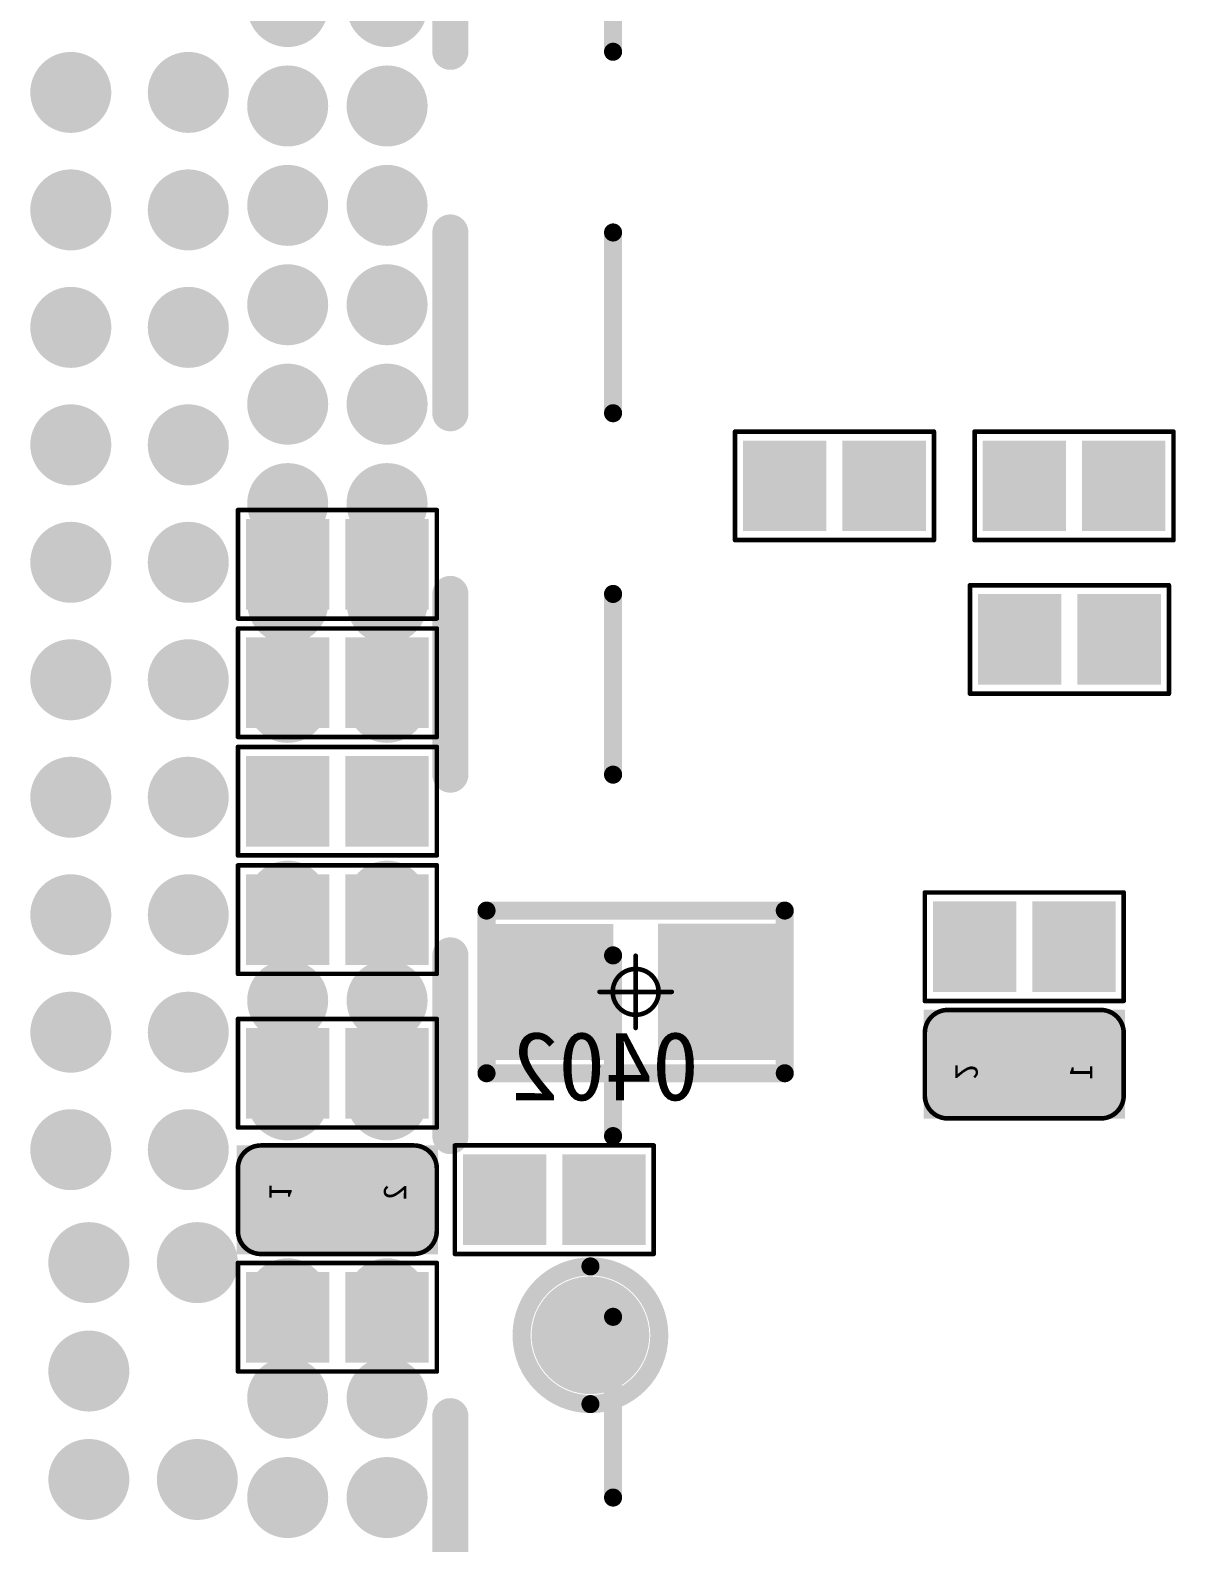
# Model space of a CAD drawing. Header units: millimetres. Extents: x 7.33 to 10.08, y 7.01 to 8.78.
# Drawn here: x 8.576 to 8.8255, y 7.5051 to 7.8346 of the extents above; entities that cross this region are included whole.
import ezdxf

# ---------------------------------------------------------------- set-up
doc = ezdxf.new("R2010")
doc.units = ezdxf.units.MM
doc.header["$MEASUREMENT"] = 0
for name, color, linetype in [('BottomLayer', 5, 'Continuous'), ('BottomOverlay', 54, 'Continuous'), ('BottomPaste', 16, 'Continuous'), ('BottomSolder', 6, 'Continuous'), ('Mechanical15', 56, 'Continuous'), ('Mechanical16', 56, 'Continuous'), ('Mechanical20', 56, 'Continuous'), ('Mechanical5', 56, 'Continuous'), ('TopLayer', 1, 'Continuous'), ('TopOverlay', 2, 'Continuous'), ('TopPaste', 8, 'Continuous'), ('TopSolder', 216, 'Continuous')]:
    doc.layers.add(name, color=color, linetype=linetype)

# ---------------------------------------------------------------- blocks, each defined once
blk = doc.blocks.new('TEST_1_27MM_B_24')
at = {"layer": 'BottomLayer', "const_width": 0.01083}
blk.add_lwpolyline([(-0.00541, 0, 1), (0.00541, 0, 1)], format="xyb", close=True, dxfattribs=at)
at = {"layer": 'BottomOverlay'}
for points, const_width in [([(0.015, 0, 1), (-0.015, 0, 1)], 0.00394), ([(-0.01598, 0, 1), (-0.01402, 0, 1)], 0.00197), ([(0.01402, 0, 1), (0.01598, 0, 1)], 0.00197)]:
    blk.add_lwpolyline(points, format="xyb", close=True, dxfattribs=dict(at, const_width=const_width))
at = {"layer": 'BottomPaste', "const_width": 0.01083}
blk.add_lwpolyline([(-0.00541, 0, 1), (0.00541, 0, 1)], format="xyb", close=True, dxfattribs=at)
at = {"layer": 'BottomSolder', "const_width": 0.01283}
blk.add_lwpolyline([(-0.00641, 0, 1), (0.00641, 0, 1)], format="xyb", close=True, dxfattribs=at)
blk = doc.blocks.new('R0201_B_126')
at = {"layer": 'BottomLayer'}
for points in [[(-0.01792, -0.00788), (-0.00375, -0.00788), (-0.01792, 0.00787), (-0.00375, 0.00787)], [(0.00374, -0.00788), (0.01791, -0.00788), (0.00374, 0.00787), (0.01791, 0.00787)]]:
    blk.add_solid(points, dxfattribs=at)
at = {"layer": 'BottomOverlay', "const_width": 0.001}
for points in [[(-0.02166, -0.01182), (-0.02166, 0.01182)], [(-0.02166, 0.01182), (0.02166, 0.01182)], [(0.02166, -0.01182), (0.02166, 0.01182)], [(-0.02166, -0.01182), (0.02166, -0.01182)]]:
    blk.add_lwpolyline(points, dxfattribs=at)
at = {"layer": 'BottomOverlay', "const_width": 0.0005}
for points in [[(-0.02191, 0.01182, 1), (-0.02141, 0.01182, 1)], [(-0.02191, 0.01182, 1), (-0.02141, 0.01182, 1)], [(0.02141, 0.01182, 1), (0.02191, 0.01182, 1)], [(0.02141, 0.01182, 1), (0.02191, 0.01182, 1)], [(-0.02191, -0.01182, 1), (-0.02141, -0.01182, 1)], [(-0.02191, -0.01182, 1), (-0.02141, -0.01182, 1)], [(0.02141, -0.01182, 1), (0.02191, -0.01182, 1)], [(0.02141, -0.01182, 1), (0.02191, -0.01182, 1)]]:
    blk.add_lwpolyline(points, format="xyb", close=True, dxfattribs=at)
at = {"layer": 'BottomPaste'}
for points in [[(-0.01792, -0.00788), (-0.00375, -0.00788), (-0.01792, 0.00787), (-0.00375, 0.00787)], [(0.00374, -0.00788), (0.01791, -0.00788), (0.00374, 0.00787), (0.01791, 0.00787)]]:
    blk.add_solid(points, dxfattribs=at)
at = {"layer": 'BottomSolder'}
for points in [[(-0.01992, -0.00988), (-0.00175, -0.00988), (-0.01992, 0.00987), (-0.00175, 0.00987)], [(0.00174, -0.00988), (0.01991, -0.00988), (0.00174, 0.00987), (0.01991, 0.00987)]]:
    blk.add_solid(points, dxfattribs=at)
blk = doc.blocks.new('R0201_B_133')
at = {"layer": 'BottomLayer'}
for points in [[(-0.01792, -0.00788), (-0.00375, -0.00788), (-0.01792, 0.00787), (-0.00375, 0.00787)], [(0.00374, -0.00788), (0.01791, -0.00788), (0.00374, 0.00787), (0.01791, 0.00787)]]:
    blk.add_solid(points, dxfattribs=at)
at = {"layer": 'BottomOverlay', "const_width": 0.001}
for points in [[(-0.02166, -0.01182), (-0.02166, 0.01182)], [(-0.02166, 0.01182), (0.02166, 0.01182)], [(0.02166, -0.01182), (0.02166, 0.01182)], [(-0.02166, -0.01182), (0.02166, -0.01182)]]:
    blk.add_lwpolyline(points, dxfattribs=at)
at = {"layer": 'BottomOverlay', "const_width": 0.0005}
for points in [[(-0.02191, 0.01182, 1), (-0.02141, 0.01182, 1)], [(-0.02191, 0.01182, 1), (-0.02141, 0.01182, 1)], [(0.02141, 0.01182, 1), (0.02191, 0.01182, 1)], [(0.02141, 0.01182, 1), (0.02191, 0.01182, 1)], [(-0.02191, -0.01182, 1), (-0.02141, -0.01182, 1)], [(-0.02191, -0.01182, 1), (-0.02141, -0.01182, 1)], [(0.02141, -0.01182, 1), (0.02191, -0.01182, 1)], [(0.02141, -0.01182, 1), (0.02191, -0.01182, 1)]]:
    blk.add_lwpolyline(points, format="xyb", close=True, dxfattribs=at)
at = {"layer": 'BottomPaste'}
for points in [[(-0.01792, -0.00788), (-0.00375, -0.00788), (-0.01792, 0.00787), (-0.00375, 0.00787)], [(0.00374, -0.00788), (0.01791, -0.00788), (0.00374, 0.00787), (0.01791, 0.00787)]]:
    blk.add_solid(points, dxfattribs=at)
at = {"layer": 'BottomSolder'}
for points in [[(-0.01992, -0.00988), (-0.00175, -0.00988), (-0.01992, 0.00987), (-0.00175, 0.00987)], [(0.00174, -0.00988), (0.01991, -0.00988), (0.00174, 0.00987), (0.01991, 0.00987)]]:
    blk.add_solid(points, dxfattribs=at)
blk = doc.blocks.new('R0201_B_157')
at = {"layer": 'BottomLayer'}
for points in [[(-0.01792, -0.00788), (-0.00375, -0.00788), (-0.01792, 0.00787), (-0.00375, 0.00787)], [(0.00374, -0.00788), (0.01791, -0.00788), (0.00374, 0.00787), (0.01791, 0.00787)]]:
    blk.add_solid(points, dxfattribs=at)
at = {"layer": 'BottomOverlay', "const_width": 0.001}
for points in [[(-0.02166, -0.01182), (-0.02166, 0.01182)], [(-0.02166, 0.01182), (0.02166, 0.01182)], [(0.02166, -0.01182), (0.02166, 0.01182)], [(-0.02166, -0.01182), (0.02166, -0.01182)]]:
    blk.add_lwpolyline(points, dxfattribs=at)
at = {"layer": 'BottomOverlay', "const_width": 0.0005}
for points in [[(-0.02191, 0.01182, 1), (-0.02141, 0.01182, 1)], [(-0.02191, 0.01182, 1), (-0.02141, 0.01182, 1)], [(0.02141, 0.01182, 1), (0.02191, 0.01182, 1)], [(0.02141, 0.01182, 1), (0.02191, 0.01182, 1)], [(-0.02191, -0.01182, 1), (-0.02141, -0.01182, 1)], [(-0.02191, -0.01182, 1), (-0.02141, -0.01182, 1)], [(0.02141, -0.01182, 1), (0.02191, -0.01182, 1)], [(0.02141, -0.01182, 1), (0.02191, -0.01182, 1)]]:
    blk.add_lwpolyline(points, format="xyb", close=True, dxfattribs=at)
at = {"layer": 'BottomPaste'}
for points in [[(-0.01792, -0.00788), (-0.00375, -0.00788), (-0.01792, 0.00787), (-0.00375, 0.00787)], [(0.00374, -0.00788), (0.01791, -0.00788), (0.00374, 0.00787), (0.01791, 0.00787)]]:
    blk.add_solid(points, dxfattribs=at)
at = {"layer": 'BottomSolder'}
for points in [[(-0.01992, -0.00988), (-0.00175, -0.00988), (-0.01992, 0.00987), (-0.00175, 0.00987)], [(0.00174, -0.00988), (0.01991, -0.00988), (0.00174, 0.00987), (0.01991, 0.00987)]]:
    blk.add_solid(points, dxfattribs=at)
blk = doc.blocks.new('R0402_B_159')
at = {"layer": 'BottomLayer'}
for points in [[(-0.02657, -0.01083), (-0.00886, -0.01083), (-0.02657, 0.01082), (-0.00886, 0.01082)], [(0.00886, -0.01083), (0.02657, -0.01083), (0.00886, 0.01083), (0.02657, 0.01083)]]:
    blk.add_solid(points, dxfattribs=at)
at = {"layer": 'BottomOverlay', "const_width": 0.00394}
for points in [[(-0.03248, -0.01772), (-0.03248, 0.01772)], [(-0.03248, 0.01772), (0.03248, 0.01772)], [(0.03248, -0.01772), (0.03248, 0.01772)], [(-0.03248, -0.01772), (0.03248, -0.01772)]]:
    blk.add_lwpolyline(points, dxfattribs=at)
at = {"layer": 'BottomOverlay', "const_width": 0.00197}
for points in [[(-0.03346, 0.01772, 1), (-0.0315, 0.01772, 1)], [(-0.03346, 0.01772, 1), (-0.0315, 0.01772, 1)], [(0.0315, 0.01772, 1), (0.03346, 0.01772, 1)], [(0.0315, 0.01772, 1), (0.03346, 0.01772, 1)], [(-0.03346, -0.01772, 1), (-0.0315, -0.01772, 1)], [(-0.03346, -0.01772, 1), (-0.0315, -0.01772, 1)], [(0.0315, -0.01772, 1), (0.03346, -0.01772, 1)], [(0.0315, -0.01772, 1), (0.03346, -0.01772, 1)]]:
    blk.add_lwpolyline(points, format="xyb", close=True, dxfattribs=at)
at = {"layer": 'BottomPaste'}
for points in [[(-0.02657, -0.01083), (-0.00886, -0.01083), (-0.02657, 0.01082), (-0.00886, 0.01082)], [(0.00886, -0.01083), (0.02657, -0.01083), (0.00886, 0.01083), (0.02657, 0.01083)]]:
    blk.add_solid(points, dxfattribs=at)
at = {"layer": 'BottomSolder'}
for points in [[(-0.03057, -0.01483), (-0.00486, -0.01483), (-0.03057, 0.01482), (-0.00486, 0.01482)], [(0.00486, -0.01483), (0.03057, -0.01483), (0.00486, 0.01483), (0.03057, 0.01483)]]:
    blk.add_solid(points, dxfattribs=at)
at = {"layer": 'Mechanical15', "const_width": 0.001}
for points in [[(0, -0.00787), (0, 0.00787)], [(-0.00787, 0), (0.00787, 0)]]:
    blk.add_lwpolyline(points, dxfattribs=at)
at = {"layer": 'Mechanical15'}
for points, const_width in [([(-0.00025, 0.00787, 1), (0.00025, 0.00787, 1)], 0.0005), ([(0.005, 0, 1), (-0.005, 0, 1)], 0.001), ([(-0.00812, 0, 1), (-0.00762, 0, 1)], 0.0005), ([(-0.00525, 0, 1), (-0.00475, 0, 1)], 0.0005), ([(0.00475, 0, 1), (0.00525, 0, 1)], 0.0005), ([(0.00762, 0, 1), (0.00812, 0, 1)], 0.0005), ([(-0.00025, -0.00787, 1), (0.00025, -0.00787, 1)], 0.0005)]:
    blk.add_lwpolyline(points, format="xyb", close=True, dxfattribs=dict(at, const_width=const_width))
blk = doc.blocks.new('R0201_B_162')
at = {"layer": 'BottomLayer'}
for points in [[(-0.01792, -0.00788), (-0.00375, -0.00788), (-0.01792, 0.00787), (-0.00375, 0.00787)], [(0.00374, -0.00788), (0.01791, -0.00788), (0.00374, 0.00787), (0.01791, 0.00787)]]:
    blk.add_solid(points, dxfattribs=at)
at = {"layer": 'BottomOverlay', "const_width": 0.001}
for points in [[(-0.02166, -0.01182), (-0.02166, 0.01182)], [(-0.02166, 0.01182), (0.02166, 0.01182)], [(0.02166, -0.01182), (0.02166, 0.01182)], [(-0.02166, -0.01182), (0.02166, -0.01182)]]:
    blk.add_lwpolyline(points, dxfattribs=at)
at = {"layer": 'BottomOverlay', "const_width": 0.0005}
for points in [[(-0.02191, 0.01182, 1), (-0.02141, 0.01182, 1)], [(-0.02191, 0.01182, 1), (-0.02141, 0.01182, 1)], [(0.02141, 0.01182, 1), (0.02191, 0.01182, 1)], [(0.02141, 0.01182, 1), (0.02191, 0.01182, 1)], [(-0.02191, -0.01182, 1), (-0.02141, -0.01182, 1)], [(-0.02191, -0.01182, 1), (-0.02141, -0.01182, 1)], [(0.02141, -0.01182, 1), (0.02191, -0.01182, 1)], [(0.02141, -0.01182, 1), (0.02191, -0.01182, 1)]]:
    blk.add_lwpolyline(points, format="xyb", close=True, dxfattribs=at)
at = {"layer": 'BottomPaste'}
for points in [[(-0.01792, -0.00788), (-0.00375, -0.00788), (-0.01792, 0.00787), (-0.00375, 0.00787)], [(0.00374, -0.00788), (0.01791, -0.00788), (0.00374, 0.00787), (0.01791, 0.00787)]]:
    blk.add_solid(points, dxfattribs=at)
at = {"layer": 'BottomSolder'}
for points in [[(-0.01992, -0.00988), (-0.00175, -0.00988), (-0.01992, 0.00987), (-0.00175, 0.00987)], [(0.00174, -0.00988), (0.01991, -0.00988), (0.00174, 0.00987), (0.01991, 0.00987)]]:
    blk.add_solid(points, dxfattribs=at)
blk = doc.blocks.new('R0201_169')
at = {"layer": 'TopLayer'}
for points in [[(-0.01792, -0.00787), (-0.00375, -0.00787), (-0.01792, 0.00788), (-0.00375, 0.00788)], [(0.00374, -0.00787), (0.01791, -0.00787), (0.00374, 0.00788), (0.01791, 0.00788)]]:
    blk.add_solid(points, dxfattribs=at)
at = {"layer": 'TopOverlay', "const_width": 0.001}
for points in [[(-0.02166, 0.01182), (0.02166, 0.01182)], [(-0.02166, -0.01182), (-0.02166, 0.01182)], [(0.02166, -0.01182), (0.02166, 0.01182)], [(-0.02166, -0.01182), (0.02166, -0.01182)]]:
    blk.add_lwpolyline(points, dxfattribs=at)
at = {"layer": 'TopOverlay', "const_width": 0.0005}
for points in [[(-0.02191, 0.01182, 1), (-0.02141, 0.01182, 1)], [(-0.02191, 0.01182, 1), (-0.02141, 0.01182, 1)], [(0.02141, 0.01182, 1), (0.02191, 0.01182, 1)], [(0.02141, 0.01182, 1), (0.02191, 0.01182, 1)], [(-0.02191, -0.01182, 1), (-0.02141, -0.01182, 1)], [(-0.02191, -0.01182, 1), (-0.02141, -0.01182, 1)], [(0.02141, -0.01182, 1), (0.02191, -0.01182, 1)], [(0.02141, -0.01182, 1), (0.02191, -0.01182, 1)]]:
    blk.add_lwpolyline(points, format="xyb", close=True, dxfattribs=at)
at = {"layer": 'TopPaste'}
for points in [[(-0.01792, -0.00787), (-0.00375, -0.00787), (-0.01792, 0.00788), (-0.00375, 0.00788)], [(0.00374, -0.00787), (0.01791, -0.00787), (0.00374, 0.00788), (0.01791, 0.00788)]]:
    blk.add_solid(points, dxfattribs=at)
at = {"layer": 'TopSolder'}
for points in [[(-0.01992, -0.00987), (-0.00175, -0.00987), (-0.01992, 0.00988), (-0.00175, 0.00988)], [(0.00174, -0.00987), (0.01991, -0.00987), (0.00174, 0.00988), (0.01991, 0.00988)]]:
    blk.add_solid(points, dxfattribs=at)
blk = doc.blocks.new('R0201_B_170')
at = {"layer": 'BottomLayer'}
for points in [[(-0.01792, -0.00788), (-0.00375, -0.00788), (-0.01792, 0.00787), (-0.00375, 0.00787)], [(0.00374, -0.00788), (0.01791, -0.00788), (0.00374, 0.00787), (0.01791, 0.00787)]]:
    blk.add_solid(points, dxfattribs=at)
at = {"layer": 'BottomOverlay', "const_width": 0.001}
for points in [[(-0.02166, 0.01182), (0.02166, 0.01182)], [(-0.02166, -0.01182), (-0.02166, 0.01182)], [(0.02166, -0.01182), (0.02166, 0.01182)], [(-0.02166, -0.01182), (0.02166, -0.01182)]]:
    blk.add_lwpolyline(points, dxfattribs=at)
at = {"layer": 'BottomOverlay', "const_width": 0.0005}
for points in [[(-0.02191, 0.01182, 1), (-0.02141, 0.01182, 1)], [(-0.02191, 0.01182, 1), (-0.02141, 0.01182, 1)], [(0.02141, 0.01182, 1), (0.02191, 0.01182, 1)], [(0.02141, 0.01182, 1), (0.02191, 0.01182, 1)], [(-0.02191, -0.01182, 1), (-0.02141, -0.01182, 1)], [(-0.02191, -0.01182, 1), (-0.02141, -0.01182, 1)], [(0.02141, -0.01182, 1), (0.02191, -0.01182, 1)], [(0.02141, -0.01182, 1), (0.02191, -0.01182, 1)]]:
    blk.add_lwpolyline(points, format="xyb", close=True, dxfattribs=at)
at = {"layer": 'BottomPaste'}
for points in [[(-0.01792, -0.00788), (-0.00375, -0.00788), (-0.01792, 0.00787), (-0.00375, 0.00787)], [(0.00374, -0.00788), (0.01791, -0.00788), (0.00374, 0.00787), (0.01791, 0.00787)]]:
    blk.add_solid(points, dxfattribs=at)
at = {"layer": 'BottomSolder'}
for points in [[(-0.01992, -0.00988), (-0.00175, -0.00988), (-0.01992, 0.00987), (-0.00175, 0.00987)], [(0.00174, -0.00988), (0.01991, -0.00988), (0.00174, 0.00987), (0.01991, 0.00987)]]:
    blk.add_solid(points, dxfattribs=at)
blk = doc.blocks.new('R0201_171')
at = {"layer": 'TopLayer'}
for points in [[(-0.01792, -0.00787), (-0.00375, -0.00787), (-0.01792, 0.00788), (-0.00375, 0.00788)], [(0.00374, -0.00787), (0.01791, -0.00787), (0.00374, 0.00788), (0.01791, 0.00788)]]:
    blk.add_solid(points, dxfattribs=at)
at = {"layer": 'TopOverlay', "const_width": 0.001}
for points in [[(-0.02166, -0.01182), (-0.02166, 0.01182)], [(-0.02166, 0.01182), (0.02166, 0.01182)], [(0.02166, -0.01182), (0.02166, 0.01182)], [(-0.02166, -0.01182), (0.02166, -0.01182)]]:
    blk.add_lwpolyline(points, dxfattribs=at)
at = {"layer": 'TopOverlay', "const_width": 0.0005}
for points in [[(-0.02191, 0.01182, 1), (-0.02141, 0.01182, 1)], [(-0.02191, 0.01182, 1), (-0.02141, 0.01182, 1)], [(0.02141, 0.01182, 1), (0.02191, 0.01182, 1)], [(0.02141, 0.01182, 1), (0.02191, 0.01182, 1)], [(-0.02191, -0.01182, 1), (-0.02141, -0.01182, 1)], [(-0.02191, -0.01182, 1), (-0.02141, -0.01182, 1)], [(0.02141, -0.01182, 1), (0.02191, -0.01182, 1)], [(0.02141, -0.01182, 1), (0.02191, -0.01182, 1)]]:
    blk.add_lwpolyline(points, format="xyb", close=True, dxfattribs=at)
at = {"layer": 'TopPaste'}
for points in [[(-0.01792, -0.00787), (-0.00375, -0.00787), (-0.01792, 0.00788), (-0.00375, 0.00788)], [(0.00374, -0.00787), (0.01791, -0.00787), (0.00374, 0.00788), (0.01791, 0.00788)]]:
    blk.add_solid(points, dxfattribs=at)
at = {"layer": 'TopSolder'}
for points in [[(-0.01992, -0.00987), (-0.00175, -0.00987), (-0.01992, 0.00988), (-0.00175, 0.00988)], [(0.00174, -0.00987), (0.01991, -0.00987), (0.00174, 0.00988), (0.01991, 0.00988)]]:
    blk.add_solid(points, dxfattribs=at)
blk = doc.blocks.new('R0201_172')
at = {"layer": 'TopLayer'}
for points in [[(-0.01792, -0.00787), (-0.00375, -0.00787), (-0.01792, 0.00788), (-0.00375, 0.00788)], [(0.00374, -0.00787), (0.01791, -0.00787), (0.00374, 0.00788), (0.01791, 0.00788)]]:
    blk.add_solid(points, dxfattribs=at)
at = {"layer": 'TopOverlay', "const_width": 0.001}
for points in [[(-0.02166, -0.01182), (-0.02166, 0.01182)], [(-0.02166, 0.01182), (0.02166, 0.01182)], [(0.02166, -0.01182), (0.02166, 0.01182)], [(-0.02166, -0.01182), (0.02166, -0.01182)]]:
    blk.add_lwpolyline(points, dxfattribs=at)
at = {"layer": 'TopOverlay', "const_width": 0.0005}
for points in [[(-0.02191, 0.01182, 1), (-0.02141, 0.01182, 1)], [(-0.02191, 0.01182, 1), (-0.02141, 0.01182, 1)], [(0.02141, 0.01182, 1), (0.02191, 0.01182, 1)], [(0.02141, 0.01182, 1), (0.02191, 0.01182, 1)], [(-0.02191, -0.01182, 1), (-0.02141, -0.01182, 1)], [(-0.02191, -0.01182, 1), (-0.02141, -0.01182, 1)], [(0.02141, -0.01182, 1), (0.02191, -0.01182, 1)], [(0.02141, -0.01182, 1), (0.02191, -0.01182, 1)]]:
    blk.add_lwpolyline(points, format="xyb", close=True, dxfattribs=at)
at = {"layer": 'TopPaste'}
for points in [[(-0.01792, -0.00787), (-0.00375, -0.00787), (-0.01792, 0.00788), (-0.00375, 0.00788)], [(0.00374, -0.00787), (0.01791, -0.00787), (0.00374, 0.00788), (0.01791, 0.00788)]]:
    blk.add_solid(points, dxfattribs=at)
at = {"layer": 'TopSolder'}
for points in [[(-0.01992, -0.00987), (-0.00175, -0.00987), (-0.01992, 0.00988), (-0.00175, 0.00988)], [(0.00174, -0.00987), (0.01991, -0.00987), (0.00174, 0.00988), (0.01991, 0.00988)]]:
    blk.add_solid(points, dxfattribs=at)
blk = doc.blocks.new('R0201_B_179')
at = {"layer": 'BottomLayer'}
for points in [[(-0.01792, -0.00788), (-0.00375, -0.00788), (-0.01792, 0.00787), (-0.00375, 0.00787)], [(0.00374, -0.00788), (0.01791, -0.00788), (0.00374, 0.00787), (0.01791, 0.00787)]]:
    blk.add_solid(points, dxfattribs=at)
at = {"layer": 'BottomOverlay', "const_width": 0.001}
for points in [[(-0.02166, 0.01182), (-0.02166, -0.01182)], [(0.02166, 0.01182), (-0.02166, 0.01182)], [(0.02166, 0.01182), (0.02166, -0.01182)], [(0.02166, -0.01182), (-0.02166, -0.01182)]]:
    blk.add_lwpolyline(points, dxfattribs=at)
at = {"layer": 'BottomOverlay', "const_width": 0.0005}
for points in [[(-0.02191, 0.01182, 1), (-0.02141, 0.01182, 1)], [(-0.02191, 0.01182, 1), (-0.02141, 0.01182, 1)], [(0.02141, 0.01182, 1), (0.02191, 0.01182, 1)], [(0.02141, 0.01182, 1), (0.02191, 0.01182, 1)], [(-0.02191, -0.01182, 1), (-0.02141, -0.01182, 1)], [(-0.02191, -0.01182, 1), (-0.02141, -0.01182, 1)], [(0.02141, -0.01182, 1), (0.02191, -0.01182, 1)], [(0.02141, -0.01182, 1), (0.02191, -0.01182, 1)]]:
    blk.add_lwpolyline(points, format="xyb", close=True, dxfattribs=at)
at = {"layer": 'BottomPaste'}
for points in [[(-0.01792, -0.00788), (-0.00375, -0.00788), (-0.01792, 0.00787), (-0.00375, 0.00787)], [(0.00374, -0.00788), (0.01791, -0.00788), (0.00374, 0.00787), (0.01791, 0.00787)]]:
    blk.add_solid(points, dxfattribs=at)
at = {"layer": 'BottomSolder'}
for points in [[(-0.01992, -0.00988), (-0.00175, -0.00988), (-0.01992, 0.00987), (-0.00175, 0.00987)], [(0.00174, -0.00988), (0.01991, -0.00988), (0.00174, 0.00987), (0.01991, 0.00987)]]:
    blk.add_solid(points, dxfattribs=at)
blk = doc.blocks.new('R0201_B_180')
at = {"layer": 'BottomLayer'}
for points in [[(-0.01792, -0.00788), (-0.00375, -0.00788), (-0.01792, 0.00787), (-0.00375, 0.00787)], [(0.00374, -0.00788), (0.01791, -0.00788), (0.00374, 0.00787), (0.01791, 0.00787)]]:
    blk.add_solid(points, dxfattribs=at)
at = {"layer": 'BottomOverlay', "const_width": 0.001}
for points in [[(-0.02166, 0.01182), (-0.02166, -0.01182)], [(0.02166, 0.01182), (-0.02166, 0.01182)], [(0.02166, 0.01182), (0.02166, -0.01182)], [(0.02166, -0.01182), (-0.02166, -0.01182)]]:
    blk.add_lwpolyline(points, dxfattribs=at)
at = {"layer": 'BottomOverlay', "const_width": 0.0005}
for points in [[(-0.02191, 0.01182, 1), (-0.02141, 0.01182, 1)], [(-0.02191, 0.01182, 1), (-0.02141, 0.01182, 1)], [(0.02141, 0.01182, 1), (0.02191, 0.01182, 1)], [(0.02141, 0.01182, 1), (0.02191, 0.01182, 1)], [(-0.02191, -0.01182, 1), (-0.02141, -0.01182, 1)], [(-0.02191, -0.01182, 1), (-0.02141, -0.01182, 1)], [(0.02141, -0.01182, 1), (0.02191, -0.01182, 1)], [(0.02141, -0.01182, 1), (0.02191, -0.01182, 1)]]:
    blk.add_lwpolyline(points, format="xyb", close=True, dxfattribs=at)
at = {"layer": 'BottomPaste'}
for points in [[(-0.01792, -0.00788), (-0.00375, -0.00788), (-0.01792, 0.00787), (-0.00375, 0.00787)], [(0.00374, -0.00788), (0.01791, -0.00788), (0.00374, 0.00787), (0.01791, 0.00787)]]:
    blk.add_solid(points, dxfattribs=at)
at = {"layer": 'BottomSolder'}
for points in [[(-0.01992, -0.00988), (-0.00175, -0.00988), (-0.01992, 0.00987), (-0.00175, 0.00987)], [(0.00174, -0.00988), (0.01991, -0.00988), (0.00174, 0.00987), (0.01991, 0.00987)]]:
    blk.add_solid(points, dxfattribs=at)
blk = doc.blocks.new('R0201_B_187')
at = {"layer": 'BottomLayer'}
for points in [[(-0.01792, -0.00788), (-0.00375, -0.00788), (-0.01792, 0.00787), (-0.00375, 0.00787)], [(0.00374, -0.00788), (0.01791, -0.00788), (0.00374, 0.00787), (0.01791, 0.00787)]]:
    blk.add_solid(points, dxfattribs=at)
at = {"layer": 'BottomOverlay', "const_width": 0.001}
for points in [[(-0.02166, -0.01182), (-0.02166, 0.01182)], [(-0.02166, 0.01182), (0.02166, 0.01182)], [(0.02166, -0.01182), (0.02166, 0.01182)], [(-0.02166, -0.01182), (0.02166, -0.01182)]]:
    blk.add_lwpolyline(points, dxfattribs=at)
at = {"layer": 'BottomOverlay', "const_width": 0.0005}
for points in [[(-0.02191, 0.01182, 1), (-0.02141, 0.01182, 1)], [(-0.02191, 0.01182, 1), (-0.02141, 0.01182, 1)], [(0.02141, 0.01182, 1), (0.02191, 0.01182, 1)], [(0.02141, 0.01182, 1), (0.02191, 0.01182, 1)], [(-0.02191, -0.01182, 1), (-0.02141, -0.01182, 1)], [(-0.02191, -0.01182, 1), (-0.02141, -0.01182, 1)], [(0.02141, -0.01182, 1), (0.02191, -0.01182, 1)], [(0.02141, -0.01182, 1), (0.02191, -0.01182, 1)]]:
    blk.add_lwpolyline(points, format="xyb", close=True, dxfattribs=at)
at = {"layer": 'BottomPaste'}
for points in [[(-0.01792, -0.00788), (-0.00375, -0.00788), (-0.01792, 0.00787), (-0.00375, 0.00787)], [(0.00374, -0.00788), (0.01791, -0.00788), (0.00374, 0.00787), (0.01791, 0.00787)]]:
    blk.add_solid(points, dxfattribs=at)
at = {"layer": 'BottomSolder'}
for points in [[(-0.01992, -0.00988), (-0.00175, -0.00988), (-0.01992, 0.00987), (-0.00175, 0.00987)], [(0.00174, -0.00988), (0.01991, -0.00988), (0.00174, 0.00987), (0.01991, 0.00987)]]:
    blk.add_solid(points, dxfattribs=at)
blk = doc.blocks.new('C0201_B_462')
at = {"layer": 'BottomLayer'}
for points in [[(-0.01792, -0.00788), (-0.00375, -0.00788), (-0.01792, 0.00787), (-0.00375, 0.00787)], [(0.00374, -0.00788), (0.01791, -0.00788), (0.00374, 0.00787), (0.01791, 0.00787)]]:
    blk.add_solid(points, dxfattribs=at)
at = {"layer": 'BottomOverlay', "const_width": 0.001}
for points in [[(-0.02166, 0.00681, -0.414249), (-0.01666, 0.01182)], [(0.01665, 0.01182, -0.414214), (0.02166, 0.00681)], [(-0.01666, -0.01182, -0.414178), (-0.02166, -0.00681)], [(0.02166, -0.00681, -0.414132), (0.01665, -0.01182)]]:
    blk.add_lwpolyline(points, format="xyb", dxfattribs=at)
for points in [[(0.01665, 0.01182), (-0.01666, 0.01182)], [(-0.02166, 0.00681), (-0.02166, -0.00681)], [(0.02166, 0.00681), (0.02166, -0.00681)], [(0.01665, -0.01182), (-0.01666, -0.01182)]]:
    blk.add_lwpolyline(points, dxfattribs=at)
at = {"layer": 'BottomOverlay', "const_width": 0.0005}
for points in [[(-0.01691, 0.01182, 1), (-0.01641, 0.01182, 1)], [(-0.01691, 0.01182, 1), (-0.01641, 0.01182, 1)], [(0.0164, 0.01182, 1), (0.0169, 0.01182, 1)], [(0.0164, 0.01182, 1), (0.0169, 0.01182, 1)], [(-0.02191, 0.00681, 1), (-0.02141, 0.00681, 1)], [(-0.02191, 0.00681, 1), (-0.02141, 0.00681, 1)], [(0.02141, 0.00681, 1), (0.02191, 0.00681, 1)], [(0.02141, 0.00681, 1), (0.02191, 0.00681, 1)], [(-0.02191, -0.00681, 1), (-0.02141, -0.00681, 1)], [(-0.02191, -0.00681, 1), (-0.02141, -0.00681, 1)], [(0.02141, -0.00681, 1), (0.02191, -0.00681, 1)], [(0.02141, -0.00681, 1), (0.02191, -0.00681, 1)], [(-0.01691, -0.01182, 1), (-0.01641, -0.01182, 1)], [(-0.01691, -0.01182, 1), (-0.01641, -0.01182, 1)], [(0.0164, -0.01182, 1), (0.0169, -0.01182, 1)], [(0.0164, -0.01182, 1), (0.0169, -0.01182, 1)]]:
    blk.add_lwpolyline(points, format="xyb", close=True, dxfattribs=at)
at = {"layer": 'BottomPaste'}
for points in [[(-0.01792, -0.00788), (-0.00375, -0.00788), (-0.01792, 0.00787), (-0.00375, 0.00787)], [(0.00374, -0.00788), (0.01791, -0.00788), (0.00374, 0.00787), (0.01791, 0.00787)]]:
    blk.add_solid(points, dxfattribs=at)
at = {"layer": 'BottomSolder'}
for points in [[(-0.02192, -0.01188), (0.00025, -0.01188), (-0.02192, 0.01187), (0.00025, 0.01187)], [(-0.00026, -0.01188), (0.02191, -0.01188), (-0.00026, 0.01187), (0.02191, 0.01187)]]:
    blk.add_solid(points, dxfattribs=at)
at = {"layer": 'Mechanical20', "text_generation_flag": 2}
for s, rotation, p in [('1', -90, (-0.01484, 0)), ('2', 90, (0.015, 0.00333))]:
    blk.add_text(s, height=0.005, rotation=rotation, dxfattribs=at).set_placement(p)
blk = doc.blocks.new('C0201_B_502')
at = {"layer": 'BottomLayer'}
for points in [[(-0.01792, -0.00788), (-0.00375, -0.00788), (-0.01792, 0.00787), (-0.00375, 0.00787)], [(0.00374, -0.00788), (0.01791, -0.00788), (0.00374, 0.00787), (0.01791, 0.00787)]]:
    blk.add_solid(points, dxfattribs=at)
at = {"layer": 'BottomOverlay', "const_width": 0.001}
for points in [[(-0.02166, 0.00681, -0.414249), (-0.01666, 0.01182)], [(0.01665, 0.01182, -0.414214), (0.02166, 0.00681)], [(-0.01666, -0.01182, -0.414178), (-0.02166, -0.00681)], [(0.02166, -0.00681, -0.414132), (0.01665, -0.01182)]]:
    blk.add_lwpolyline(points, format="xyb", dxfattribs=at)
for points in [[(-0.01666, 0.01182), (0.01665, 0.01182)], [(-0.02166, -0.00681), (-0.02166, 0.00681)], [(0.02166, -0.00681), (0.02166, 0.00681)], [(-0.01666, -0.01182), (0.01665, -0.01182)]]:
    blk.add_lwpolyline(points, dxfattribs=at)
at = {"layer": 'BottomOverlay', "const_width": 0.0005}
for points in [[(-0.01691, 0.01182, 1), (-0.01641, 0.01182, 1)], [(-0.01691, 0.01182, 1), (-0.01641, 0.01182, 1)], [(0.0164, 0.01182, 1), (0.0169, 0.01182, 1)], [(0.0164, 0.01182, 1), (0.0169, 0.01182, 1)], [(-0.02191, 0.00681, 1), (-0.02141, 0.00681, 1)], [(-0.02191, 0.00681, 1), (-0.02141, 0.00681, 1)], [(0.02141, 0.00681, 1), (0.02191, 0.00681, 1)], [(0.02141, 0.00681, 1), (0.02191, 0.00681, 1)], [(-0.02191, -0.00681, 1), (-0.02141, -0.00681, 1)], [(-0.02191, -0.00681, 1), (-0.02141, -0.00681, 1)], [(0.02141, -0.00681, 1), (0.02191, -0.00681, 1)], [(0.02141, -0.00681, 1), (0.02191, -0.00681, 1)], [(-0.01691, -0.01182, 1), (-0.01641, -0.01182, 1)], [(-0.01691, -0.01182, 1), (-0.01641, -0.01182, 1)], [(0.0164, -0.01182, 1), (0.0169, -0.01182, 1)], [(0.0164, -0.01182, 1), (0.0169, -0.01182, 1)]]:
    blk.add_lwpolyline(points, format="xyb", close=True, dxfattribs=at)
at = {"layer": 'BottomPaste'}
for points in [[(-0.01792, -0.00788), (-0.00375, -0.00788), (-0.01792, 0.00787), (-0.00375, 0.00787)], [(0.00374, -0.00788), (0.01791, -0.00788), (0.00374, 0.00787), (0.01791, 0.00787)]]:
    blk.add_solid(points, dxfattribs=at)
at = {"layer": 'BottomSolder'}
for points in [[(-0.02192, -0.01188), (0.00025, -0.01188), (-0.02192, 0.01187), (0.00025, 0.01187)], [(-0.00026, -0.01188), (0.02191, -0.01188), (-0.00026, 0.01187), (0.02191, 0.01187)]]:
    blk.add_solid(points, dxfattribs=at)
at = {"layer": 'Mechanical20', "text_generation_flag": 2}
for s, rotation, p in [('1', -90, (-0.01484, 0)), ('2', -270, (0.015, 0.00333))]:
    blk.add_text(s, height=0.005, rotation=rotation, dxfattribs=at).set_placement(p)
blk = doc.blocks.new('BGA698_16R1X17R2X1R18_569')
at = {"layer": 'Mechanical16'}
for points, const_width in [([(-0.19882, -0.33858), (-0.31693, -0.33858)], 0.00787), ([(-0.09842, -0.33858), (-0.1378, -0.33858)], 0.00787), ([(-0.01969, -0.33858), (-0.05906, -0.33858)], 0.00787), ([(0.05906, -0.33858), (0.01969, -0.33858)], 0.00787), ([(0.1378, -0.33858), (0.09842, -0.33858)], 0.00787), ([(-0.17716, -0.37402), (-0.21654, -0.37402)], 0.00394), ([(-0.09842, -0.37402), (-0.1378, -0.37402)], 0.00394), ([(-0.01969, -0.37402), (-0.05906, -0.37402)], 0.00394), ([(0.05906, -0.37402), (0.01969, -0.37402)], 0.00394), ([(0.1378, -0.37402), (0.09842, -0.37402)], 0.00394)]:
    blk.add_lwpolyline(points, dxfattribs=dict(at, const_width=const_width))
for points, const_width in [([(-0.20079, -0.33858, 1), (-0.19685, -0.33858, 1)], 0.00394), ([(-0.13976, -0.33858, 1), (-0.13583, -0.33858, 1)], 0.00394), ([(-0.10039, -0.33858, 1), (-0.09646, -0.33858, 1)], 0.00394), ([(-0.06102, -0.33858, 1), (-0.05709, -0.33858, 1)], 0.00394), ([(-0.02165, -0.33858, 1), (-0.01772, -0.33858, 1)], 0.00394), ([(0.01772, -0.33858, 1), (0.02165, -0.33858, 1)], 0.00394), ([(0.05709, -0.33858, 1), (0.06102, -0.33858, 1)], 0.00394), ([(0.09646, -0.33858, 1), (0.10039, -0.33858, 1)], 0.00394), ([(-0.21752, -0.37402, 1), (-0.21555, -0.37402, 1)], 0.00197), ([(-0.17815, -0.37402, 1), (-0.17618, -0.37402, 1)], 0.00197), ([(-0.13878, -0.37402, 1), (-0.13681, -0.37402, 1)], 0.00197), ([(-0.09941, -0.37402, 1), (-0.09744, -0.37402, 1)], 0.00197), ([(-0.06004, -0.37402, 1), (-0.05807, -0.37402, 1)], 0.00197), ([(-0.02067, -0.37402, 1), (-0.0187, -0.37402, 1)], 0.00197), ([(0.0187, -0.37402, 1), (0.02067, -0.37402, 1)], 0.00197), ([(0.05807, -0.37402, 1), (0.06004, -0.37402, 1)], 0.00197), ([(0.09744, -0.37402, 1), (0.09941, -0.37402, 1)], 0.00197)]:
    blk.add_lwpolyline(points, format="xyb", close=True, dxfattribs=dict(at, const_width=const_width))
at = {"layer": 'TopLayer', "const_width": 0.00482}
for points in [[(-0.14316, -0.25591, 1), (-0.13834, -0.25591, 1)], [(-0.11757, -0.25591, 1), (-0.11275, -0.25591, 1)], [(-0.09198, -0.25591, 1), (-0.08716, -0.25591, 1)], [(-0.06639, -0.25591, 1), (-0.06156, -0.25591, 1)], [(-0.0408, -0.25591, 1), (-0.03597, -0.25591, 1)], [(-0.01521, -0.25591, 1), (-0.01038, -0.25591, 1)], [(0.01038, -0.25591, 1), (0.01521, -0.25591, 1)], [(0.03597, -0.25591, 1), (0.0408, -0.25591, 1)], [(0.06156, -0.25591, 1), (0.06639, -0.25591, 1)], [(0.08716, -0.25591, 1), (0.09198, -0.25591, 1)], [(-0.21501, -0.25984, 1), (-0.21019, -0.25984, 1)], [(-0.19139, -0.25984, 1), (-0.18656, -0.25984, 1)], [(-0.16777, -0.25984, 1), (-0.16294, -0.25984, 1)], [(-0.14316, -0.2815, 1), (-0.13834, -0.2815, 1)], [(-0.11757, -0.2815, 1), (-0.11275, -0.2815, 1)], [(-0.09198, -0.2815, 1), (-0.08716, -0.2815, 1)], [(-0.06639, -0.2815, 1), (-0.06156, -0.2815, 1)], [(-0.0408, -0.2815, 1), (-0.03597, -0.2815, 1)], [(-0.01521, -0.2815, 1), (-0.01038, -0.2815, 1)], [(0.01038, -0.2815, 1), (0.01521, -0.2815, 1)], [(0.03597, -0.2815, 1), (0.0408, -0.2815, 1)], [(0.06156, -0.2815, 1), (0.06639, -0.2815, 1)], [(0.08716, -0.2815, 1), (0.09198, -0.2815, 1)], [(-0.21501, -0.28347, 1), (-0.21019, -0.28347, 1)], [(-0.16777, -0.28347, 1), (-0.16294, -0.28347, 1)], [(-0.21895, -0.30315, 1), (-0.21412, -0.30315, 1)], [(-0.19729, -0.30315, 1), (-0.19247, -0.30315, 1)], [(-0.17564, -0.30315, 1), (-0.17082, -0.30315, 1)], [(-0.15399, -0.30315, 1), (-0.14916, -0.30315, 1)], [(-0.13233, -0.30315, 1), (-0.12751, -0.30315, 1)], [(-0.11068, -0.30315, 1), (-0.10586, -0.30315, 1)], [(-0.08903, -0.30315, 1), (-0.0842, -0.30315, 1)], [(-0.06737, -0.30315, 1), (-0.06255, -0.30315, 1)], [(-0.04572, -0.30315, 1), (-0.0409, -0.30315, 1)], [(-0.02407, -0.30315, 1), (-0.01924, -0.30315, 1)], [(-0.00241, -0.30315, 1), (0.00241, -0.30315, 1)], [(0.01924, -0.30315, 1), (0.02407, -0.30315, 1)], [(0.0409, -0.30315, 1), (0.04572, -0.30315, 1)], [(0.06255, -0.30315, 1), (0.06737, -0.30315, 1)], [(0.0842, -0.30315, 1), (0.08903, -0.30315, 1)], [(-0.21895, -0.3248, 1), (-0.21412, -0.3248, 1)], [(-0.19729, -0.3248, 1), (-0.19247, -0.3248, 1)], [(-0.17564, -0.3248, 1), (-0.17082, -0.3248, 1)], [(-0.15399, -0.3248, 1), (-0.14916, -0.3248, 1)], [(-0.13233, -0.3248, 1), (-0.12751, -0.3248, 1)], [(-0.11068, -0.3248, 1), (-0.10586, -0.3248, 1)], [(-0.08903, -0.3248, 1), (-0.0842, -0.3248, 1)], [(-0.06737, -0.3248, 1), (-0.06255, -0.3248, 1)], [(-0.04572, -0.3248, 1), (-0.0409, -0.3248, 1)], [(-0.02407, -0.3248, 1), (-0.01924, -0.3248, 1)], [(-0.00241, -0.3248, 1), (0.00241, -0.3248, 1)], [(0.01924, -0.3248, 1), (0.02407, -0.3248, 1)], [(0.0409, -0.3248, 1), (0.04572, -0.3248, 1)], [(0.06255, -0.3248, 1), (0.06737, -0.3248, 1)], [(0.0842, -0.3248, 1), (0.08903, -0.3248, 1)]]:
    blk.add_lwpolyline(points, format="xyb", close=True, dxfattribs=at)
at = {"layer": 'TopOverlay', "const_width": 0.00787}
for points in [[(-0.19882, -0.33858), (-0.31693, -0.33858)], [(-0.09842, -0.33858), (-0.1378, -0.33858)], [(-0.01969, -0.33858), (-0.05906, -0.33858)], [(0.05906, -0.33858), (0.01969, -0.33858)], [(0.1378, -0.33858), (0.09842, -0.33858)]]:
    blk.add_lwpolyline(points, dxfattribs=at)
at = {"layer": 'TopOverlay', "const_width": 0.00394}
for points in [[(-0.20079, -0.33858, 1), (-0.19685, -0.33858, 1)], [(-0.13976, -0.33858, 1), (-0.13583, -0.33858, 1)], [(-0.10039, -0.33858, 1), (-0.09646, -0.33858, 1)], [(-0.06102, -0.33858, 1), (-0.05709, -0.33858, 1)], [(-0.02165, -0.33858, 1), (-0.01772, -0.33858, 1)], [(0.01772, -0.33858, 1), (0.02165, -0.33858, 1)], [(0.05709, -0.33858, 1), (0.06102, -0.33858, 1)], [(0.09646, -0.33858, 1), (0.10039, -0.33858, 1)]]:
    blk.add_lwpolyline(points, format="xyb", close=True, dxfattribs=at)
at = {"layer": 'TopPaste', "const_width": 0.00482}
for points in [[(-0.14316, -0.25591, 1), (-0.13834, -0.25591, 1)], [(-0.11757, -0.25591, 1), (-0.11275, -0.25591, 1)], [(-0.09198, -0.25591, 1), (-0.08716, -0.25591, 1)], [(-0.06639, -0.25591, 1), (-0.06156, -0.25591, 1)], [(-0.0408, -0.25591, 1), (-0.03597, -0.25591, 1)], [(-0.01521, -0.25591, 1), (-0.01038, -0.25591, 1)], [(0.01038, -0.25591, 1), (0.01521, -0.25591, 1)], [(0.03597, -0.25591, 1), (0.0408, -0.25591, 1)], [(0.06156, -0.25591, 1), (0.06639, -0.25591, 1)], [(0.08716, -0.25591, 1), (0.09198, -0.25591, 1)], [(-0.21501, -0.25984, 1), (-0.21019, -0.25984, 1)], [(-0.19139, -0.25984, 1), (-0.18656, -0.25984, 1)], [(-0.16777, -0.25984, 1), (-0.16294, -0.25984, 1)], [(-0.14316, -0.2815, 1), (-0.13834, -0.2815, 1)], [(-0.11757, -0.2815, 1), (-0.11275, -0.2815, 1)], [(-0.09198, -0.2815, 1), (-0.08716, -0.2815, 1)], [(-0.06639, -0.2815, 1), (-0.06156, -0.2815, 1)], [(-0.0408, -0.2815, 1), (-0.03597, -0.2815, 1)], [(-0.01521, -0.2815, 1), (-0.01038, -0.2815, 1)], [(0.01038, -0.2815, 1), (0.01521, -0.2815, 1)], [(0.03597, -0.2815, 1), (0.0408, -0.2815, 1)], [(0.06156, -0.2815, 1), (0.06639, -0.2815, 1)], [(0.08716, -0.2815, 1), (0.09198, -0.2815, 1)], [(-0.21501, -0.28347, 1), (-0.21019, -0.28347, 1)], [(-0.16777, -0.28347, 1), (-0.16294, -0.28347, 1)], [(-0.21895, -0.30315, 1), (-0.21412, -0.30315, 1)], [(-0.19729, -0.30315, 1), (-0.19247, -0.30315, 1)], [(-0.17564, -0.30315, 1), (-0.17082, -0.30315, 1)], [(-0.15399, -0.30315, 1), (-0.14916, -0.30315, 1)], [(-0.13233, -0.30315, 1), (-0.12751, -0.30315, 1)], [(-0.11068, -0.30315, 1), (-0.10586, -0.30315, 1)], [(-0.08903, -0.30315, 1), (-0.0842, -0.30315, 1)], [(-0.06737, -0.30315, 1), (-0.06255, -0.30315, 1)], [(-0.04572, -0.30315, 1), (-0.0409, -0.30315, 1)], [(-0.02407, -0.30315, 1), (-0.01924, -0.30315, 1)], [(-0.00241, -0.30315, 1), (0.00241, -0.30315, 1)], [(0.01924, -0.30315, 1), (0.02407, -0.30315, 1)], [(0.0409, -0.30315, 1), (0.04572, -0.30315, 1)], [(0.06255, -0.30315, 1), (0.06737, -0.30315, 1)], [(0.0842, -0.30315, 1), (0.08903, -0.30315, 1)], [(-0.21895, -0.3248, 1), (-0.21412, -0.3248, 1)], [(-0.19729, -0.3248, 1), (-0.19247, -0.3248, 1)], [(-0.17564, -0.3248, 1), (-0.17082, -0.3248, 1)], [(-0.15399, -0.3248, 1), (-0.14916, -0.3248, 1)], [(-0.13233, -0.3248, 1), (-0.12751, -0.3248, 1)], [(-0.11068, -0.3248, 1), (-0.10586, -0.3248, 1)], [(-0.08903, -0.3248, 1), (-0.0842, -0.3248, 1)], [(-0.06737, -0.3248, 1), (-0.06255, -0.3248, 1)], [(-0.04572, -0.3248, 1), (-0.0409, -0.3248, 1)], [(-0.02407, -0.3248, 1), (-0.01924, -0.3248, 1)], [(-0.00241, -0.3248, 1), (0.00241, -0.3248, 1)], [(0.01924, -0.3248, 1), (0.02407, -0.3248, 1)], [(0.0409, -0.3248, 1), (0.04572, -0.3248, 1)], [(0.06255, -0.3248, 1), (0.06737, -0.3248, 1)], [(0.0842, -0.3248, 1), (0.08903, -0.3248, 1)]]:
    blk.add_lwpolyline(points, format="xyb", close=True, dxfattribs=at)
at = {"layer": 'TopSolder', "const_width": 0.00882}
for points in [[(-0.14516, -0.25591, 1), (-0.13634, -0.25591, 1)], [(-0.11957, -0.25591, 1), (-0.11075, -0.25591, 1)], [(-0.09398, -0.25591, 1), (-0.08516, -0.25591, 1)], [(-0.06839, -0.25591, 1), (-0.05956, -0.25591, 1)], [(-0.0428, -0.25591, 1), (-0.03397, -0.25591, 1)], [(-0.01721, -0.25591, 1), (-0.00838, -0.25591, 1)], [(0.00838, -0.25591, 1), (0.01721, -0.25591, 1)], [(0.03397, -0.25591, 1), (0.0428, -0.25591, 1)], [(0.05956, -0.25591, 1), (0.06839, -0.25591, 1)], [(0.08516, -0.25591, 1), (0.09398, -0.25591, 1)], [(-0.21701, -0.25984, 1), (-0.20819, -0.25984, 1)], [(-0.19339, -0.25984, 1), (-0.18456, -0.25984, 1)], [(-0.16977, -0.25984, 1), (-0.16094, -0.25984, 1)], [(-0.14516, -0.2815, 1), (-0.13634, -0.2815, 1)], [(-0.11957, -0.2815, 1), (-0.11075, -0.2815, 1)], [(-0.09398, -0.2815, 1), (-0.08516, -0.2815, 1)], [(-0.06839, -0.2815, 1), (-0.05956, -0.2815, 1)], [(-0.0428, -0.2815, 1), (-0.03397, -0.2815, 1)], [(-0.01721, -0.2815, 1), (-0.00838, -0.2815, 1)], [(0.00838, -0.2815, 1), (0.01721, -0.2815, 1)], [(0.03397, -0.2815, 1), (0.0428, -0.2815, 1)], [(0.05956, -0.2815, 1), (0.06839, -0.2815, 1)], [(0.08516, -0.2815, 1), (0.09398, -0.2815, 1)], [(-0.21701, -0.28347, 1), (-0.20819, -0.28347, 1)], [(-0.16977, -0.28347, 1), (-0.16094, -0.28347, 1)], [(-0.22095, -0.30315, 1), (-0.21212, -0.30315, 1)], [(-0.19929, -0.30315, 1), (-0.19047, -0.30315, 1)], [(-0.17764, -0.30315, 1), (-0.16882, -0.30315, 1)], [(-0.15599, -0.30315, 1), (-0.14716, -0.30315, 1)], [(-0.13433, -0.30315, 1), (-0.12551, -0.30315, 1)], [(-0.11268, -0.30315, 1), (-0.10386, -0.30315, 1)], [(-0.09103, -0.30315, 1), (-0.0822, -0.30315, 1)], [(-0.06937, -0.30315, 1), (-0.06055, -0.30315, 1)], [(-0.04772, -0.30315, 1), (-0.0389, -0.30315, 1)], [(-0.02607, -0.30315, 1), (-0.01724, -0.30315, 1)], [(-0.00441, -0.30315, 1), (0.00441, -0.30315, 1)], [(0.01724, -0.30315, 1), (0.02607, -0.30315, 1)], [(0.0389, -0.30315, 1), (0.04772, -0.30315, 1)], [(0.06055, -0.30315, 1), (0.06937, -0.30315, 1)], [(0.0822, -0.30315, 1), (0.09103, -0.30315, 1)], [(0.10386, -0.30315, 1), (0.11268, -0.30315, 1)], [(-0.22095, -0.3248, 1), (-0.21212, -0.3248, 1)], [(-0.19929, -0.3248, 1), (-0.19047, -0.3248, 1)], [(-0.17764, -0.3248, 1), (-0.16882, -0.3248, 1)], [(-0.15599, -0.3248, 1), (-0.14716, -0.3248, 1)], [(-0.13433, -0.3248, 1), (-0.12551, -0.3248, 1)], [(-0.11268, -0.3248, 1), (-0.10386, -0.3248, 1)], [(-0.09103, -0.3248, 1), (-0.0822, -0.3248, 1)], [(-0.06937, -0.3248, 1), (-0.06055, -0.3248, 1)], [(-0.04772, -0.3248, 1), (-0.0389, -0.3248, 1)], [(-0.02607, -0.3248, 1), (-0.01724, -0.3248, 1)], [(-0.00441, -0.3248, 1), (0.00441, -0.3248, 1)], [(0.01724, -0.3248, 1), (0.02607, -0.3248, 1)], [(0.0389, -0.3248, 1), (0.04772, -0.3248, 1)], [(0.06055, -0.3248, 1), (0.06937, -0.3248, 1)], [(0.0822, -0.3248, 1), (0.09103, -0.3248, 1)], [(0.10386, -0.3248, 1), (0.11268, -0.3248, 1)]]:
    blk.add_lwpolyline(points, format="xyb", close=True, dxfattribs=at)

msp = doc.modelspace()

# ---------------------------------------------------------------- block references
for name, p, rotation in [('BGA698_16R1X17R2X1R18_569', (8.3289, 7.73145), 90), ('R0201_B_180', (8.64287, 7.64082), 180), ('R0201_B_179', (8.79248, 7.63491), 180), ('C0201_B_462', (8.79248, 7.60932), 180), ('R0201_B_133', (8.64287, 7.60735), 360), ('C0201_B_502', (8.64287, 7.5798), 360), ('R0201_B_126', (8.69012, 7.5798), 360), ('TEST_1_27MM_B_24', (8.69799, 7.55027), 270)]:
    msp.add_blockref(name, p, dxfattribs=dict(rotation=rotation))
for name, p in [('R0201_171', (8.75114, 7.73531)), ('R0201_172', (8.80332, 7.73531)), ('R0201_B_162', (8.64287, 7.71822)), ('R0201_169', (8.80232, 7.70184)), ('R0201_B_170', (8.64287, 7.69242)), ('R0201_B_157', (8.64287, 7.66662)), ('R0402_B_159', (8.70784, 7.62507)), ('R0201_B_187', (8.64287, 7.5542))]:
    msp.add_blockref(name, p)

# ---------------------------------------------------------------- texts
at = {"layer": 'Mechanical5', "text_generation_flag": 2}
msp.add_text('0402', height=0.015, rotation=360, dxfattribs=at).set_placement((8.72161, 7.60145))

doc.saveas('drawing.dxf')
